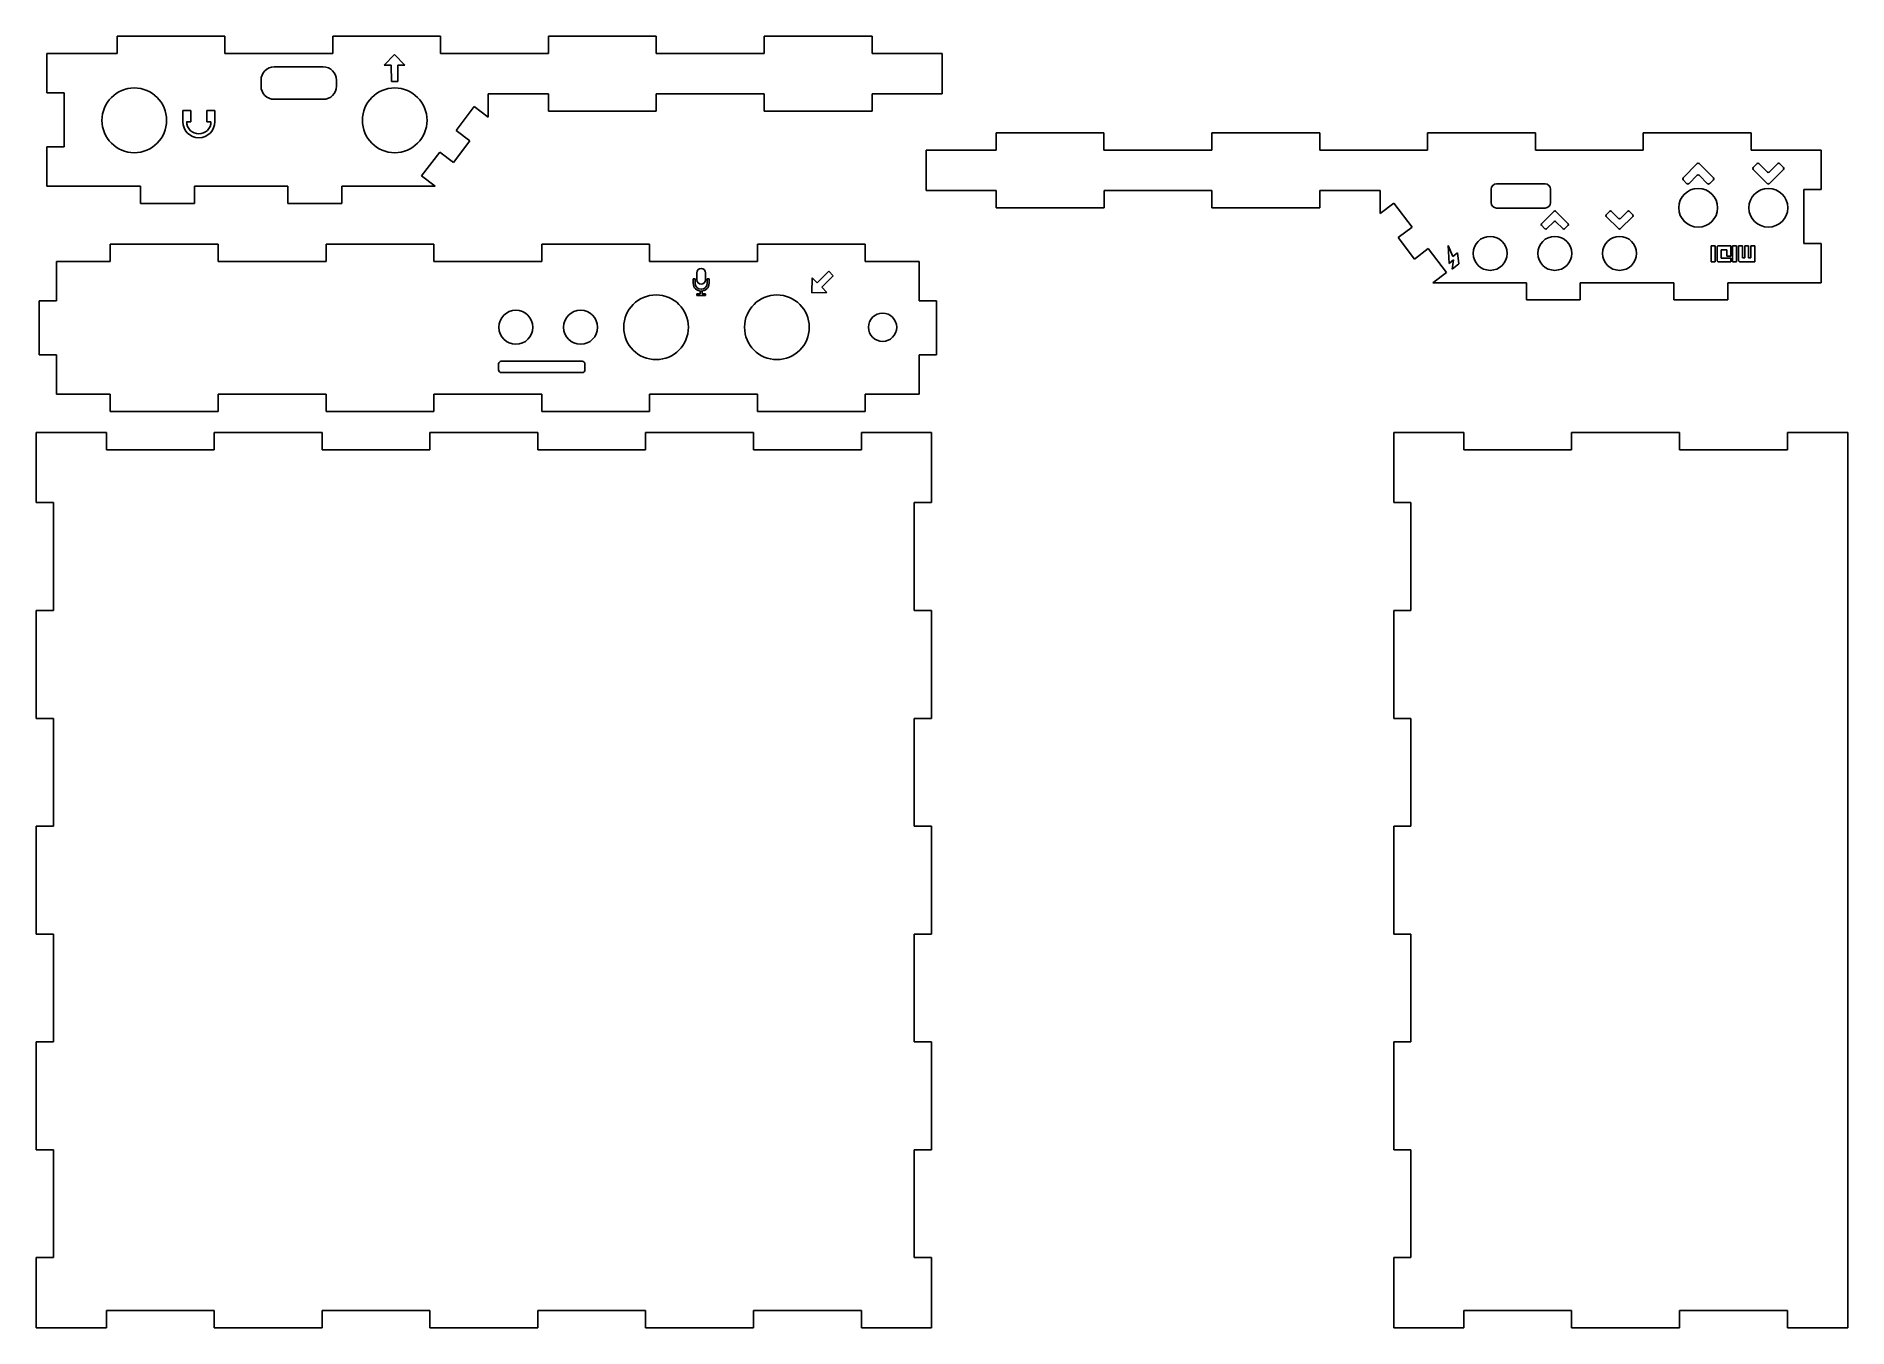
# Model space of a CAD drawing. Header units: millimetres. Extents: x 0 to 336, y -325 to -86.
import ezdxf

# ---------------------------------------------------------------- set-up
doc = ezdxf.new("R2010")
doc.units = ezdxf.units.MM
doc.layers.add('GRAVUR', color=3, linetype='Continuous')
doc.layers.add('SCHNITT', color=7, linetype='Continuous')

msp = doc.modelspace()

# ---------------------------------------------------------------- linework, layer by layer
at = {"layer": 'GRAVUR'}
for p, q in [((66.43, -88.88), (64.53, -90.91)), ((68.36, -90.89), (66.43, -88.88)), ((64.53, -90.91), (65.84, -90.9)), ((65.84, -90.9), (65.85, -93.93)), ((65.85, -93.93), (67.06, -93.92)), ((67.05, -90.9), (68.36, -90.89)), ((67.06, -93.92), (67.05, -90.9)), ((27.18, -101.38), (27.18, -99.3)), ((27.18, -99.3), (28.66, -99.3)), ((28.66, -99.3), (28.66, -101.38)), ((31.63, -101.38), (31.63, -99.3)), ((31.63, -99.3), (33.11, -99.3)), ((33.11, -99.3), (33.11, -101.38)), ((28.66, -101.38), (27.89, -101.38)), ((32.4, -101.38), (31.63, -101.38)), ((308.01, -109.15), (305.37, -111.79)), ((310.99, -111.79), (308.35, -109.15)), ((318.37, -109.88), (319.1, -109.15)), ((321.01, -112.86), (318.37, -110.22)), ((319.44, -109.15), (321.01, -110.71)), ((321.35, -110.71), (322.92, -109.15)), ((323.99, -110.22), (321.35, -112.86)), ((323.25, -109.15), (323.99, -109.88)), ((305.37, -112.12), (306.1, -112.86)), ((306.44, -112.86), (308.01, -111.29)), ((308.35, -111.29), (309.92, -112.86)), ((310.25, -112.86), (310.99, -112.12)), ((281.44, -117.98), (279.13, -120.29)), ((279.13, -120.58), (279.77, -121.23)), ((280.07, -121.23), (281.44, -119.85)), ((284.05, -120.29), (281.73, -117.98)), ((281.73, -119.85), (283.11, -121.23)), ((283.4, -121.23), (284.05, -120.58)), ((291.13, -118.62), (291.77, -117.98)), ((293.44, -121.23), (291.13, -118.92)), ((292.07, -117.98), (293.44, -119.35)), ((293.73, -119.35), (295.11, -117.98)), ((296.05, -118.92), (293.73, -121.23)), ((295.4, -117.98), (296.05, -118.62)), ((261.8, -124.3), (261.99, -127.64)), ((262.7, -126.38), (261.8, -124.3)), ((261.99, -127.64), (262.8, -127)), ((262.8, -127), (262.54, -128.7)), ((263.55, -125.7), (262.7, -126.38)), ((263.8, -127.7), (263.55, -125.7)), ((310.58, -127.38), (310.58, -124.37)), ((310.58, -124.37), (311.33, -124.37)), ((311.33, -127.38), (310.58, -127.38)), ((311.33, -124.37), (311.33, -127.38)), ((311.67, -124.69), (311.68, -124.64)), ((311.67, -124.74), (311.67, -124.69)), ((311.67, -126.96), (311.67, -124.74)), ((311.67, -127), (311.67, -126.96)), ((311.68, -127.04), (311.67, -127)), ((311.68, -124.6), (311.69, -124.56)), ((311.68, -124.64), (311.68, -124.6)), ((311.68, -127.08), (311.68, -127.04)), ((311.69, -127.12), (311.68, -127.08)), ((311.69, -124.56), (311.7, -124.53)), ((311.71, -127.16), (311.69, -127.12)), ((311.7, -124.53), (311.72, -124.5)), ((311.72, -127.19), (311.71, -127.16)), ((311.72, -124.5), (311.74, -124.47)), ((311.74, -127.22), (311.72, -127.19)), ((311.74, -124.47), (311.76, -124.45)), ((311.76, -127.25), (311.74, -127.22)), ((311.76, -124.45), (311.78, -124.43)), ((311.79, -127.28), (311.76, -127.25)), ((311.78, -124.43), (311.81, -124.41)), ((311.81, -127.31), (311.79, -127.28)), ((311.81, -124.41), (311.84, -124.4)), ((311.84, -127.33), (311.81, -127.31)), ((311.84, -124.4), (311.88, -124.38)), ((311.87, -127.35), (311.84, -127.33)), ((311.91, -127.36), (311.87, -127.35)), ((311.88, -124.38), (311.91, -124.38)), ((311.91, -124.38), (311.95, -124.37)), ((311.94, -127.37), (311.91, -127.36)), ((311.98, -127.38), (311.94, -127.37)), ((311.95, -124.37), (312, -124.37)), ((312.02, -127.38), (311.98, -127.38)), ((312, -124.37), (312.04, -124.37)), ((314.21, -127.38), (312.02, -127.38)), ((312.04, -124.37), (314.21, -124.37)), ((313.46, -125.1), (312.41, -125.1)), ((312.41, -125.1), (312.41, -126.7)), ((312.41, -126.7), (314.21, -126.7)), ((313.46, -126.28), (313.46, -125.1)), ((314.21, -126.28), (313.46, -126.28)), ((314.21, -124.37), (314.21, -126.28)), ((314.21, -126.7), (314.21, -127.38)), ((314.56, -127.38), (314.56, -124.37)), ((314.56, -124.37), (315.29, -124.37)), ((315.29, -127.38), (314.56, -127.38)), ((315.29, -124.37), (315.29, -127.38)), ((315.66, -126.96), (315.66, -124.37)), ((315.66, -124.37), (316.39, -124.37)), ((315.66, -127), (315.66, -126.96)), ((315.66, -127.04), (315.66, -127)), ((315.67, -127.08), (315.66, -127.04)), ((315.68, -127.12), (315.67, -127.08)), ((315.69, -127.16), (315.68, -127.12)), ((315.71, -127.19), (315.69, -127.16)), ((315.73, -127.22), (315.71, -127.19)), ((315.75, -127.25), (315.73, -127.22)), ((315.77, -127.28), (315.75, -127.25)), ((315.8, -127.31), (315.77, -127.28)), ((315.83, -127.33), (315.8, -127.31)), ((315.86, -127.35), (315.83, -127.33)), ((315.89, -127.36), (315.86, -127.35)), ((315.93, -127.37), (315.89, -127.36)), ((315.97, -127.38), (315.93, -127.37)), ((316.01, -127.38), (315.97, -127.38)), ((318.65, -127.38), (316.01, -127.38)), ((316.39, -124.37), (316.39, -126.62)), ((316.39, -126.62), (316.82, -126.62)), ((316.82, -126.62), (316.82, -124.37)), ((316.82, -124.37), (317.49, -124.37)), ((317.49, -124.37), (317.49, -126.62)), ((317.49, -126.62), (317.91, -126.62)), ((317.91, -126.62), (317.91, -124.37)), ((317.91, -124.37), (318.65, -124.37)), ((318.65, -124.37), (318.65, -127.38)), ((121.84, -130.48), (121.84, -131.33)), ((122.19, -130.48), (121.84, -130.48)), ((122.19, -131.33), (122.19, -130.48)), ((122.5, -130.68), (122.5, -129.37)), ((124.11, -129.37), (124.11, -130.68)), ((124.76, -130.48), (124.41, -130.48)), ((124.41, -130.48), (124.41, -131.33)), ((124.76, -131.33), (124.76, -130.48)), ((143.88, -130.3), (143.8, -133.08)), ((144.8, -131.23), (143.88, -130.3)), ((146.95, -129.09), (144.8, -131.23)), ((145.65, -132.08), (147.8, -129.95)), ((147.8, -129.95), (146.95, -129.09)), ((262.54, -128.7), (263.8, -127.7)), ((122.5, -133.6), (122.5, -133.3)), ((122.5, -133.3), (123.13, -133.3)), ((124.11, -133.6), (122.5, -133.6)), ((123.13, -132.8), (123.48, -132.8)), ((123.13, -133.3), (123.13, -132.8)), ((123.48, -132.8), (123.48, -133.3)), ((123.48, -133.3), (124.11, -133.3)), ((124.11, -133.3), (124.11, -133.6)), ((143.8, -133.08), (146.58, -133.01)), ((146.58, -133.01), (145.65, -132.08))]:
    msp.add_line(p, q, dxfattribs=at)
for centre, radius, start, end in [((30.15, -101.38), 2.96, 180, 0), ((30.15, -101.38), 2.25, 180, 0), ((308.18, -109.31), 0.238, 45, 135), ((318.54, -110.05), 0.238, 135, 225), ((319.27, -109.31), 0.238, 45, 135), ((321.18, -110.55), 0.238, 225, 315), ((323.09, -109.31), 0.238, 45, 135), ((323.82, -110.05), 0.238, 315, 45), ((305.54, -111.96), 0.238, 135, 225), ((306.27, -112.69), 0.238, 225, 315), ((308.18, -111.46), 0.238, 45, 135), ((310.09, -112.69), 0.238, 225, 315), ((310.82, -111.96), 0.238, 315, 45), ((321.18, -112.69), 0.238, 225, 315), ((279.27, -120.44), 0.209, 135, 225), ((281.59, -118.13), 0.209, 45, 135), ((281.59, -120), 0.209, 45, 135), ((283.9, -120.44), 0.209, 315, 45), ((291.27, -118.77), 0.209, 135, 225), ((291.92, -118.13), 0.209, 45, 135), ((293.59, -119.2), 0.209, 225, 315), ((295.25, -118.13), 0.209, 45, 135), ((295.9, -118.77), 0.209, 315, 45), ((279.92, -121.08), 0.209, 225, 315), ((283.25, -121.08), 0.209, 225, 315), ((293.59, -121.08), 0.209, 225, 315), ((123.3, -129.37), 0.806, 0, 180), ((123.3, -130.68), 0.806, 180, 0), ((123.3, -131.33), 1.46, 180, 0), ((123.3, -131.33), 1.11, 180, 0)]:
    msp.add_arc(centre, radius, start, end, dxfattribs=at)
at = {"layer": 'SCHNITT'}
for p, q in [((34.98, -85.52), (14.98, -85.52)), ((14.98, -85.52), (14.98, -88.72)), ((34.98, -88.72), (34.98, -85.52)), ((74.98, -85.52), (54.98, -85.52)), ((54.98, -85.52), (54.98, -88.72)), ((74.98, -88.72), (74.98, -85.52)), ((114.98, -85.52), (94.98, -85.52)), ((94.98, -85.52), (94.98, -88.72)), ((114.98, -88.72), (114.98, -85.52)), ((154.98, -85.52), (134.98, -85.52)), ((134.98, -85.52), (134.98, -88.72)), ((154.98, -88.72), (154.98, -85.52)), ((14.98, -88.72), (1.98, -88.72)), ((1.98, -88.72), (1.98, -96.02)), ((54.98, -88.72), (34.98, -88.72)), ((94.98, -88.72), (74.98, -88.72)), ((134.98, -88.72), (114.98, -88.72)), ((167.98, -88.72), (154.98, -88.72)), ((167.98, -96.22), (167.98, -88.72)), ((41.68, -94.77), (41.68, -93.67)), ((44.13, -91.22), (53.23, -91.22)), ((55.68, -93.67), (55.68, -94.77)), ((1.98, -96.02), (5.18, -96.02)), ((5.18, -96.02), (5.18, -106.02)), ((53.23, -97.22), (44.13, -97.22)), ((83.78, -100.52), (83.78, -96.22)), ((83.78, -96.22), (94.98, -96.22)), ((94.98, -96.22), (94.98, -99.42)), ((114.98, -99.42), (114.98, -96.22)), ((114.98, -96.22), (134.98, -96.22)), ((134.98, -96.22), (134.98, -99.42)), ((154.98, -99.42), (154.98, -96.22)), ((154.98, -96.22), (167.98, -96.22)), ((77.86, -103), (81.22, -98.58)), ((81.22, -98.58), (83.78, -100.52)), ((94.98, -99.42), (114.98, -99.42)), ((134.98, -99.42), (154.98, -99.42)), ((80.41, -104.94), (77.86, -103)), ((197.99, -103.43), (177.99, -103.43)), ((177.99, -103.43), (177.99, -106.63)), ((197.99, -106.63), (197.99, -103.43)), ((237.99, -103.43), (217.99, -103.43)), ((217.99, -103.43), (217.99, -106.63)), ((237.99, -106.63), (237.99, -103.43)), ((277.99, -103.43), (257.99, -103.43)), ((257.99, -103.43), (257.99, -106.63)), ((277.99, -106.63), (277.99, -103.43)), ((317.99, -103.43), (297.99, -103.43)), ((297.99, -103.43), (297.99, -106.63)), ((317.99, -106.63), (317.99, -103.43)), ((5.18, -106.02), (1.98, -106.02)), ((1.98, -106.02), (1.98, -113.32)), ((71.47, -111.41), (74.83, -106.99)), ((74.83, -106.99), (77.39, -108.92)), ((77.39, -108.92), (80.41, -104.94)), ((177.99, -106.63), (164.99, -106.63)), ((164.99, -106.63), (164.99, -114.13)), ((217.99, -106.63), (197.99, -106.63)), ((257.99, -106.63), (237.99, -106.63)), ((297.99, -106.63), (277.99, -106.63)), ((330.99, -106.63), (317.99, -106.63)), ((330.99, -113.93), (330.99, -106.63)), ((1.98, -113.32), (19.32, -113.32)), ((19.32, -113.32), (19.32, -116.52)), ((29.32, -116.52), (29.32, -113.32)), ((29.32, -113.32), (46.65, -113.32)), ((46.65, -113.32), (46.65, -116.52)), ((56.65, -116.52), (56.65, -113.32)), ((56.65, -113.32), (73.98, -113.32)), ((73.98, -113.32), (71.47, -111.41)), ((164.99, -114.13), (178, -114.13)), ((178, -114.13), (178, -117.33)), ((198, -117.33), (198, -114.13)), ((198, -114.13), (218, -114.13)), ((218, -114.13), (218, -117.33)), ((238, -117.33), (238, -114.13)), ((238, -114.13), (249.19, -114.13)), ((249.19, -114.13), (249.19, -118.42)), ((269.79, -113.88), (269.79, -116.38)), ((279.79, -112.88), (270.79, -112.88)), ((280.79, -116.38), (280.79, -113.88)), ((327.79, -123.93), (327.79, -113.93)), ((327.79, -113.93), (330.99, -113.93)), ((19.32, -116.52), (29.32, -116.52)), ((46.65, -116.52), (56.65, -116.52)), ((178, -117.33), (198, -117.33)), ((218, -117.33), (238, -117.33)), ((249.19, -118.42), (251.74, -116.48)), ((251.74, -116.48), (255.11, -120.91)), ((270.79, -117.38), (279.79, -117.38)), ((255.11, -120.91), (252.56, -122.85)), ((13.74, -124.09), (33.74, -124.09)), ((13.74, -127.29), (13.74, -124.09)), ((33.74, -124.09), (33.74, -127.29)), ((53.74, -124.09), (73.74, -124.09)), ((53.74, -127.29), (53.74, -124.09)), ((73.74, -124.09), (73.74, -127.29)), ((93.74, -124.09), (113.74, -124.09)), ((93.74, -127.29), (93.74, -124.09)), ((113.74, -124.09), (113.74, -127.29)), ((133.74, -124.09), (153.74, -124.09)), ((133.74, -127.29), (133.74, -124.09)), ((153.74, -124.09), (153.74, -127.29)), ((252.56, -122.85), (255.59, -126.83)), ((330.99, -123.93), (327.79, -123.93)), ((330.99, -131.23), (330.99, -123.93)), ((3.74, -134.59), (3.74, -127.29)), ((3.74, -127.29), (13.74, -127.29)), ((33.74, -127.29), (53.74, -127.29)), ((73.74, -127.29), (93.74, -127.29)), ((113.74, -127.29), (133.74, -127.29)), ((153.74, -127.29), (163.74, -127.29)), ((163.74, -127.29), (163.74, -134.59)), ((255.59, -126.83), (258.13, -124.89)), ((258.13, -124.89), (261.5, -129.32)), ((261.5, -129.32), (258.99, -131.23)), ((258.99, -131.23), (276.32, -131.23)), ((276.32, -131.23), (276.32, -134.43)), ((286.32, -134.43), (286.32, -131.23)), ((286.32, -131.23), (303.66, -131.23)), ((303.66, -131.23), (303.66, -134.43)), ((313.66, -134.43), (313.66, -131.23)), ((313.66, -131.23), (330.99, -131.23)), ((0.54, -134.59), (3.74, -134.59)), ((0.54, -144.59), (0.54, -134.59)), ((163.74, -134.59), (166.94, -134.59)), ((166.94, -134.59), (166.94, -144.59)), ((276.32, -134.43), (286.32, -134.43)), ((303.66, -134.43), (313.66, -134.43)), ((3.74, -144.59), (0.54, -144.59)), ((3.74, -151.89), (3.74, -144.59)), ((85.74, -147.39), (85.74, -146.29)), ((86.24, -145.79), (101.24, -145.79)), ((101.74, -146.29), (101.74, -147.39)), ((101.74, -146.79), (101.74, -146.89)), ((163.74, -144.59), (163.74, -151.89)), ((166.94, -144.59), (163.74, -144.59)), ((101.24, -147.89), (86.24, -147.89)), ((13.74, -151.89), (3.74, -151.89)), ((13.74, -155.09), (13.74, -151.89)), ((53.74, -151.89), (33.74, -151.89)), ((33.74, -151.89), (33.74, -155.09)), ((53.74, -155.09), (53.74, -151.89)), ((93.74, -151.89), (73.74, -151.89)), ((73.74, -151.89), (73.74, -155.09)), ((93.74, -155.09), (93.74, -151.89)), ((113.74, -151.89), (113.74, -155.09)), ((133.74, -151.89), (113.74, -151.89)), ((133.74, -155.09), (133.74, -151.89)), ((153.74, -151.89), (153.74, -155.09)), ((163.74, -151.89), (153.74, -151.89)), ((33.74, -155.09), (13.74, -155.09)), ((73.74, -155.09), (53.74, -155.09)), ((113.74, -155.09), (93.74, -155.09)), ((153.74, -155.09), (133.74, -155.09)), ((0, -172), (0, -159)), ((0, -159), (13, -159)), ((13, -159), (13, -162.2)), ((33, -162.2), (33, -159)), ((33, -159), (53, -159)), ((53, -159), (53, -162.2)), ((73, -162.2), (73, -159)), ((73, -159), (93, -159)), ((93, -159), (93, -162.2)), ((113, -162.2), (113, -159)), ((113, -159), (133, -159)), ((133, -159), (133, -162.2)), ((153, -162.2), (153, -159)), ((153, -159), (166, -159)), ((166, -159), (166, -172)), ((251.71, -172), (251.71, -159)), ((251.71, -159), (264.71, -159)), ((264.71, -159), (264.71, -162.2)), ((284.71, -162.2), (284.71, -159)), ((284.71, -159), (304.71, -159)), ((304.71, -159), (304.71, -162.2)), ((324.71, -162.2), (324.71, -159)), ((324.71, -159), (335.91, -159)), ((335.91, -159), (335.91, -325)), ((13, -162.2), (33, -162.2)), ((53, -162.2), (73, -162.2)), ((93, -162.2), (113, -162.2)), ((133, -162.2), (153, -162.2)), ((264.71, -162.2), (284.71, -162.2)), ((304.71, -162.2), (324.71, -162.2)), ((3.2, -172), (0, -172)), ((3.2, -192), (3.2, -172)), ((166, -172), (162.8, -172)), ((162.8, -172), (162.8, -192)), ((254.91, -172), (251.71, -172)), ((254.91, -192), (254.91, -172)), ((0, -212), (0, -192)), ((0, -192), (3.2, -192)), ((162.8, -192), (166, -192)), ((166, -192), (166, -212)), ((251.71, -212), (251.71, -192)), ((251.71, -192), (254.91, -192)), ((3.2, -212), (0, -212)), ((3.2, -232), (3.2, -212)), ((166, -212), (162.8, -212)), ((162.8, -212), (162.8, -232)), ((254.91, -212), (251.71, -212)), ((254.91, -232), (254.91, -212)), ((0, -252), (0, -232)), ((0, -232), (3.2, -232)), ((162.8, -232), (166, -232)), ((166, -232), (166, -252)), ((251.71, -252), (251.71, -232)), ((251.71, -232), (254.91, -232)), ((3.2, -252), (0, -252)), ((3.2, -272), (3.2, -252)), ((166, -252), (162.8, -252)), ((162.8, -252), (162.8, -272)), ((254.91, -252), (251.71, -252)), ((254.91, -272), (254.91, -252)), ((0, -292), (0, -272)), ((0, -272), (3.2, -272)), ((162.8, -272), (166, -272)), ((166, -272), (166, -292)), ((251.71, -292), (251.71, -272)), ((251.71, -272), (254.91, -272)), ((3.2, -292), (0, -292)), ((3.2, -308.4), (3.2, -292)), ((166, -292), (162.8, -292)), ((162.8, -292), (162.8, -312)), ((254.91, -292), (251.71, -292)), ((254.91, -312), (254.91, -292)), ((3.2, -308.4), (3.2, -310.76)), ((0, -325), (0, -312)), ((0, -312), (3.2, -312)), ((3.2, -312), (3.2, -310.76)), ((162.8, -312), (166, -312)), ((166, -312), (166, -325)), ((251.71, -325), (251.71, -312)), ((251.71, -312), (254.91, -312)), ((33, -321.8), (13, -321.8)), ((13, -321.8), (13, -325)), ((33, -325), (33, -321.8)), ((73, -321.8), (53, -321.8)), ((53, -321.8), (53, -325)), ((73, -325), (73, -321.8)), ((113, -321.8), (93, -321.8)), ((93, -321.8), (93, -325)), ((113, -325), (113, -321.8)), ((153, -321.8), (133, -321.8)), ((133, -321.8), (133, -325)), ((153, -325), (153, -321.8)), ((284.71, -321.8), (264.71, -321.8)), ((264.71, -321.8), (264.71, -325)), ((284.71, -325), (284.71, -321.8)), ((324.71, -321.8), (304.71, -321.8)), ((304.71, -321.8), (304.71, -325)), ((324.71, -325), (324.71, -321.8)), ((13, -325), (0, -325)), ((53, -325), (33, -325)), ((93, -325), (73, -325)), ((133, -325), (113, -325)), ((166, -325), (153, -325)), ((264.71, -325), (251.71, -325)), ((304.71, -325), (284.71, -325)), ((335.91, -325), (324.71, -325))]:
    msp.add_line(p, q, dxfattribs=at)
for centre, radius in [((18.18, -101.12), 6), ((66.48, -101.12), 6), ((308.18, -117.33), 3.6), ((321.18, -117.33), 3.6), ((269.59, -125.78), 3.15), ((281.59, -125.78), 3.15), ((293.59, -125.78), 3.15), ((114.94, -139.49), 6), ((137.34, -139.49), 6), ((88.94, -139.49), 3.15), ((100.94, -139.49), 3.15), ((156.94, -139.49), 2.62)]:
    msp.add_circle(centre, radius, dxfattribs=at)
for centre, radius, start, end in [((44.13, -93.67), 2.45, 90, 180), ((53.23, -93.67), 2.45, 0, 90), ((44.13, -94.77), 2.45, 180, 270), ((53.23, -94.77), 2.45, 270, 0), ((270.79, -113.88), 1, 90, 180), ((279.79, -113.88), 1, 0, 90), ((270.79, -116.38), 1, 180, 270), ((279.79, -116.38), 1, 270, 0), ((86.24, -146.29), 0.5, 90, 180), ((86.24, -147.39), 0.5, 180, 270), ((101.24, -146.29), 0.5, 360, 90), ((101.24, -147.39), 0.5, 270, 0)]:
    msp.add_arc(centre, radius, start, end, dxfattribs=at)

doc.saveas('drawing.dxf')
